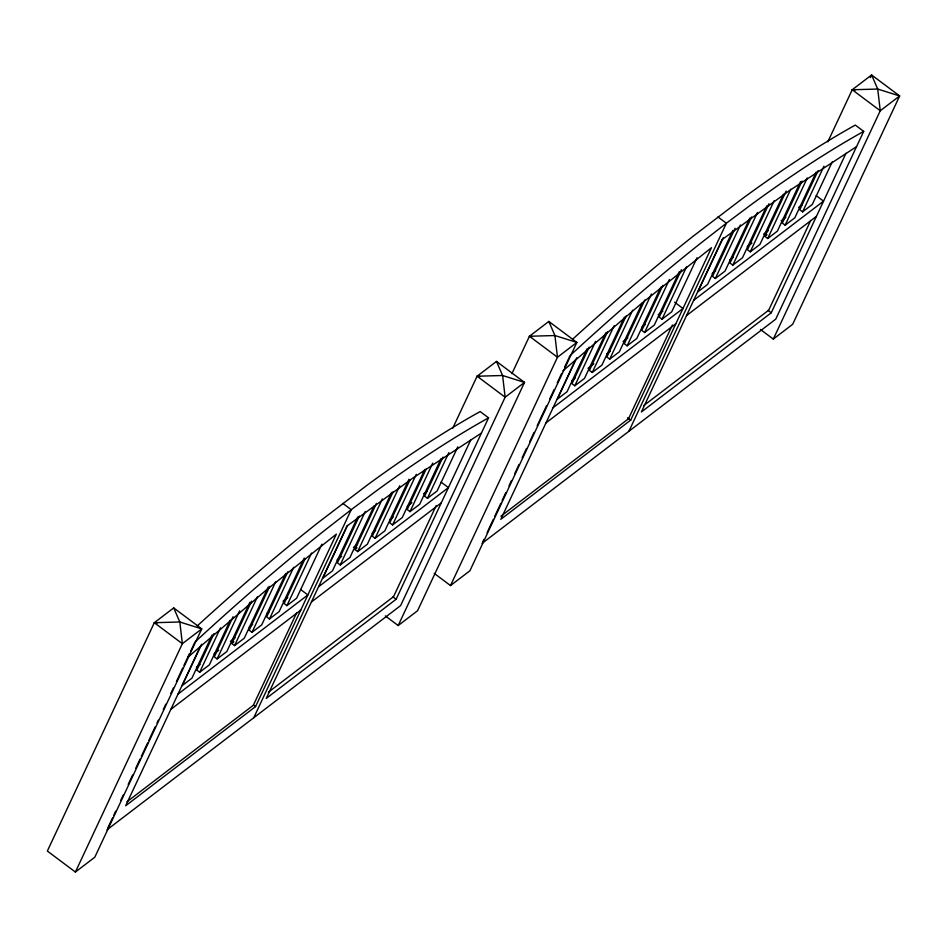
<?xml version="1.0" encoding="UTF-8"?>
<svg xmlns="http://www.w3.org/2000/svg" width="947" height="947" viewBox="0 0 947 947"><rect width="100%" height="100%" fill="white"/><g stroke="black" fill="none" stroke-linecap="round" stroke-linejoin="round"><path stroke-width="1.42" d="M154.314 622.712L47.35 851.045L75.393 872.033L94.783 857.236L201.735 628.891L173.703 607.903L154.314 622.712L182.357 643.7L201.735 628.891L179.812 621.99L154.314 622.712L157.107 623.067M75.393 872.033L182.357 643.7L179.812 621.99L173.703 607.903M107.544 828.53L112.563 817.829M113.818 815.154L115.688 811.141M120.707 800.44L123.205 795.089M128.224 784.4L132.604 775.037M135.741 768.348L140.12 758.985M141.375 756.31L147.637 742.933M148.892 740.258L155.166 726.882M157.036 722.881L158.291 720.205M163.31 709.504L165.808 704.154M170.827 693.453L173.325 688.102M176.462 681.414L182.724 668.037M183.978 665.362L189.518 653.537M190.714 651.003L194.277 643.392M200.409 646.245L125.679 805.767L255.572 706.58L336.351 534.144L266.285 590.04L187.743 657.348M201.604 644.22L182.226 685.581L191.921 678.182L212.152 634.975M214.01 633.579L196.869 670.156L199.675 672.263L209.37 664.853L230.251 620.261M199.675 672.263L220.485 627.837M233.092 616.746L214.318 656.839L217.123 658.934L226.818 651.536L249.913 602.233M217.123 658.934L239.662 610.827M268.261 586.986L244.267 638.207L234.572 645.617L231.766 643.51L251.606 601.167M234.572 645.617L257.501 596.646M269.753 586.347L249.215 630.193L252.02 632.288L261.715 624.89L285.769 573.527M252.02 632.288L275.672 581.801M287.781 571.799L266.663 616.864L269.469 618.971L279.164 611.561L304.212 558.091M269.469 618.971L293.688 567.265M305.052 558.825L284.112 603.547L286.917 605.642L296.612 598.244L321.933 544.17M286.917 605.642L311.551 553.036M296.636 612.863L253.346 705.255L126.969 801.766M253.772 717.731L351.23 509.687L375.616 491.422A1309.168 317.328 -53.2 0 1 488.569 417.84L480.165 411.543A1309.168 317.328 -53.2 0 0 367.199 485.124L317.896 522.78A1309.168 317.328 -53.2 0 0 197.331 625.837M347.49 525.502L322.773 578.25L332.468 570.852L357.729 516.932M359.339 516.044L337.416 562.838L340.222 564.933L349.917 557.534L374.136 505.828M340.222 564.933L365.27 511.463M391.644 492.393L367.365 544.205L357.67 551.604L354.865 549.509L376.456 503.425M357.67 551.604L382.351 498.939M393.23 491.529L372.313 536.191L375.119 538.287L384.813 530.888L408.986 479.277M375.119 538.287L399.729 485.752M409.743 480.224L389.762 522.862L392.567 524.958L402.262 517.559L424.801 469.452M392.567 524.958L416.289 474.329M426.257 468.883L407.21 509.533L410.015 511.64L419.71 504.242L441.136 458.502M410.015 511.64L432.743 463.107M452.702 428.304L477.099 376.219L496.488 361.423L524.52 382.41L417.556 610.744L398.178 625.553L385.322 615.929M442.995 457.07L424.658 496.216L427.464 498.311L437.159 490.913L457.78 446.877M427.464 498.311L448.854 452.642M436.212 505.591L393.561 596.646L268.356 692.257M481.443 433.063L413.59 477.548L347.004 525.999L266.237 698.436L396.13 599.25L470.848 439.728M488.569 417.84L400.628 605.583L106.916 829.868M511.925 373.639L529.444 336.256L548.822 321.447L576.865 342.435L469.901 570.781L450.512 585.577L434.164 573.337M398.178 625.553L505.142 397.207L524.52 382.41L502.597 375.509L477.099 376.219L505.142 397.207L502.597 375.509L496.488 361.423M450.512 585.577L557.475 357.244L576.865 342.435L554.93 335.534L529.444 336.256L557.475 357.244L554.93 335.534L548.822 321.447M482.674 542.075L483.929 539.399M487.066 532.711L493.328 519.335M494.583 516.66L500.845 503.295M502.099 500.62L505.852 492.594M508.989 485.906L511.498 480.555M514.623 473.867L519.015 464.504M522.14 457.815L526.532 448.452M529.657 441.776L534.049 432.412M537.174 425.724L546.573 405.659M549.71 398.971L554.09 389.608M557.227 382.919L561.607 373.568M564.649 367.081L569.999 355.67M575.539 359.789L500.809 519.311L630.702 420.125L711.469 247.688L641.403 303.585L562.861 370.893M576.735 357.765L557.357 399.125L567.052 391.727L587.282 348.532M589.141 347.123L572 383.701L574.805 385.808L584.5 378.398L605.997 332.504M574.805 385.808L595.616 341.382M607.595 331.628L589.448 370.384L592.254 372.479L601.937 365.08L624.416 317.115M592.254 372.479L614.153 325.709M626.109 316.038L606.897 357.055L609.702 359.162L619.385 351.751L642.149 303.158M609.702 359.162L632.632 310.202M644.883 299.891L624.345 343.737L627.139 345.833L636.834 338.434L660.899 287.083M627.139 345.833L651.418 294.02M662.9 285.343L641.794 330.408L644.587 332.515L654.282 325.105L679.33 271.635M644.587 332.515L669.434 279.483M681.414 269.741L659.23 317.091L662.036 319.186L671.731 311.788L697.063 257.714M662.036 319.186L686.682 266.581M672.382 325.07L628.477 418.799L500.927 516.198M628.903 431.276L726.361 223.232L750.746 204.966A1309.168 317.328 -53.2 0 1 863.7 131.384L855.283 125.087A1309.168 317.328 -53.2 0 0 742.33 198.669L693.026 236.324A1309.168 317.328 -53.2 0 0 572.462 339.381M723.236 237.733L697.903 291.806L707.598 284.396L732.86 230.476M735.097 228.251L712.546 276.382L715.352 278.477L725.047 271.079L749.882 218.047M715.352 278.477L740.4 225.007M751.587 216.97L729.995 263.053L732.8 265.148L742.495 257.75L766.762 205.937M732.8 265.148L757.47 212.483M768.976 203.759L747.443 249.736L750.249 251.831L759.944 244.433L783.5 194.147M750.249 251.831L774.244 200.61M800.546 181.658L777.392 231.104L767.697 238.502L764.892 236.407L786.117 191.105M767.697 238.502L790.792 189.211M802.002 181.114L782.34 223.09L785.146 225.185L794.841 217.786L816.255 172.046M785.146 225.185L807.258 177.965M827.832 141.849L852.217 89.764L871.607 74.967L899.65 95.955L792.686 324.288L773.297 339.097L760.453 329.473M818.125 170.614L799.789 209.761L802.594 211.856L812.289 204.457L832.283 161.759M802.594 211.856L823.985 166.187M870.364 77.63L871.607 74.967L877.715 89.054L880.26 110.752L773.297 339.097M810.715 220.473L768.692 310.19L643.475 405.801M856.573 146.607L788.721 191.093L722.135 239.544L641.368 411.981L771.249 312.794L845.979 153.272M863.7 131.384L775.747 319.139L482.047 543.412M196.479 667.28L199.995 664.605M214.034 653.88L218.71 650.305M230.417 641.368L235.093 637.793M249.132 627.068L252.648 624.393M266.687 613.668L269.031 611.88M283.07 601.156L287.758 597.581M337.025 559.949L341.713 556.374M353.409 547.437L356.924 544.762M372.135 533.149L375.651 530.462M389.69 519.737L393.194 517.062M407.246 506.337L411.921 502.762M423.629 493.825L427.133 491.15M571.609 380.824L575.113 378.149M587.992 368.312L593.84 363.849M606.707 354.024L610.223 351.337M623.09 341.512L627.778 337.937M641.817 327.212L645.321 324.525M658.201 314.7L662.876 311.125M712.156 273.494L715.672 270.818M729.711 260.094L733.215 257.418M747.266 246.694L751.942 243.119M763.649 234.181L768.325 230.606M781.192 220.781L785.88 217.206M798.747 207.369L802.263 204.694M231.766 643.51L233.921 641.865M354.865 549.509L357.019 547.863M764.892 236.407L767.046 234.761M177.977 694.127L307.87 594.941L300.507 589.436M318.523 586.797L448.416 487.61L441.053 482.106M553.107 407.672L682.988 308.485L674.584 302.188M693.654 300.341L823.547 201.155L816.184 195.65M170.851 709.35L300.732 610.164M311.397 602.02L441.29 502.833M545.969 422.895L675.862 323.708M686.528 315.564L816.409 216.378M852.217 89.764L877.715 89.054L899.65 95.955L880.26 110.752L852.217 89.764L855.011 90.131M529.444 336.256L532.226 336.611M477.099 376.219L479.88 376.586M717.944 216.934L726.361 223.232L701.443 242.621A1309.168 317.328 -53.2 0 0 571.088 354.663M768.1 310.427L771.249 312.794M627.541 417.757L630.702 420.125M342.814 503.39L351.23 509.687L326.313 529.077A1309.168 317.328 -53.2 0 0 194.869 642.125M392.969 596.882L396.13 599.25M253.465 705.006L255.572 706.58"/></g></svg>
